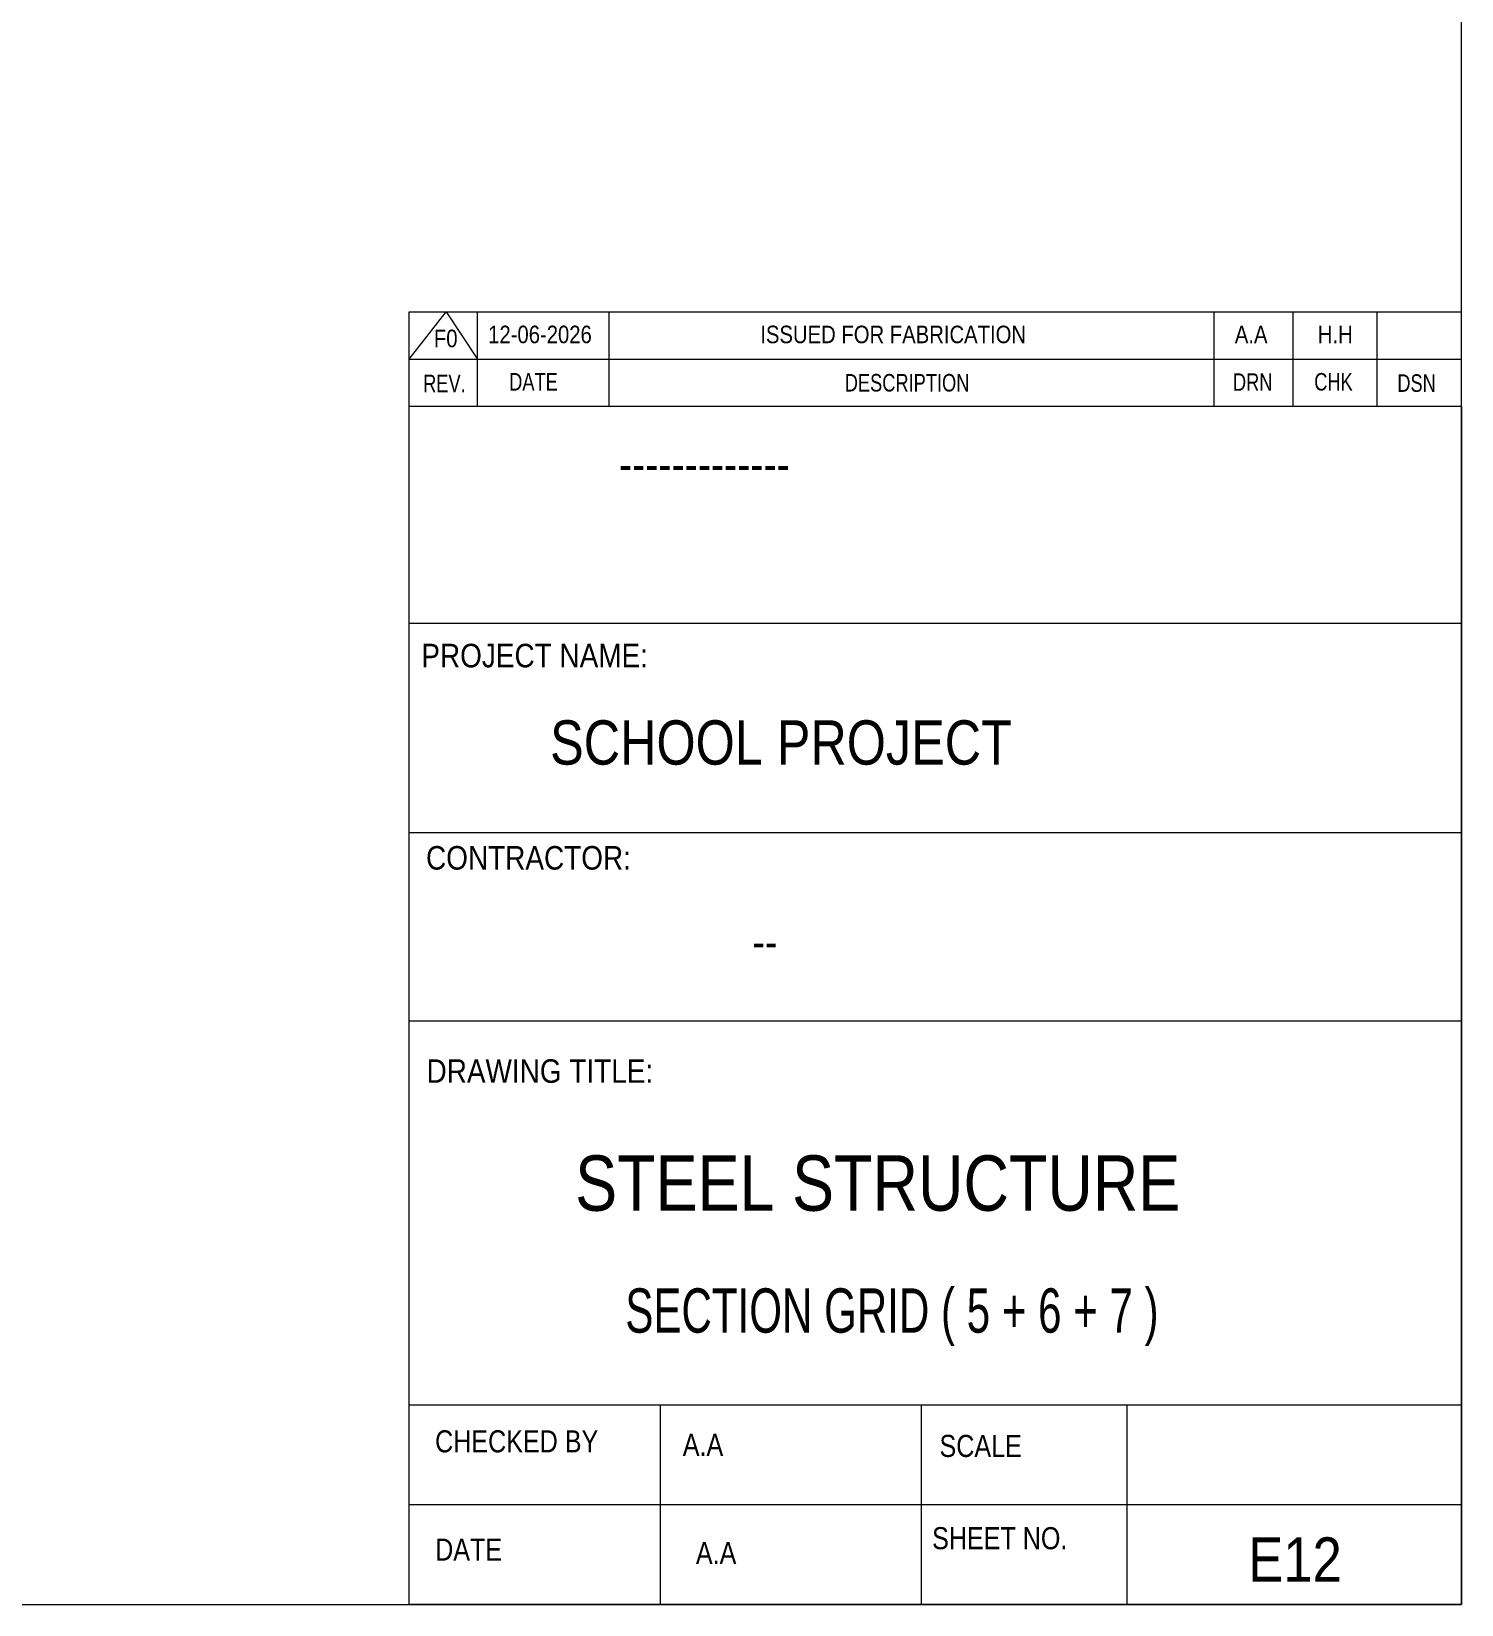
# Model space of a CAD drawing. Header units: millimetres. Extents: x -79 to 743, y -408 to 166.
# Drawn here: x 575.4 to 743.2, y -407.9 to -223.2 of the extents above; entities that cross this region are included whole.
import ezdxf

# ---------------------------------------------------------------- set-up
doc = ezdxf.new("R2010")
doc.units = ezdxf.units.MM
doc.linetypes.add('XKITLINE00', pattern=[0])
doc.layers.add('DrawingSheet', color=5, linetype='Continuous', lineweight=0)
doc.layers.add('OtherObjectType', color=7, linetype='Continuous', lineweight=0)
doc.styles.add('@ARIAL_UNICODE_MS_BOLD', font='ARIAL.TTF')
doc.styles.add('ARIAL', font='ARIAL.TTF')
doc.styles.add('ARIAL_NARROW', font='ARIALN.TTF')
doc.styles.add('COMIC_SANS_MS_BOLD', font='COMICBD.TTF')
doc.styles.add('SWIS721_EX_BT', font='ARIAL.TTF')
doc.styles.add('SWISSE', font='ARIAL.TTF')

# ---------------------------------------------------------------- blocks, each defined once
blk = doc.blocks.new('*A472')
at = {"layer": 'DrawingSheet', "color": 5, "linetype": 'XKITLINE00', "lineweight": 0}
for p, q in [((743.24, -407.9), (743.24, 166.1)), ((-76.76, -407.9), (743.24, -407.9))]:
    blk.add_line(p, q, dxfattribs=at)
blk = doc.blocks.new('*A473')
at = {"layer": 'OtherObjectType', "color": 7, "linetype": 'XKITLINE00', "lineweight": 0}
for p, q in [((619.74, -256.14), (743.24, -256.14)), ((619.74, -261.7), (624.07, -256.14)), ((619.74, -261.7), (619.74, -256.14)), ((624.07, -256.14), (627.77, -261.7)), ((627.77, -261.7), (627.77, -256.14)), ((643.21, -261.7), (643.21, -256.14)), ((714.22, -261.7), (714.22, -256.14)), ((723.48, -261.7), (723.48, -256.14)), ((733.36, -261.7), (733.36, -256.14)), ((743.24, -261.7), (743.24, -256.14)), ((619.74, -261.7), (743.24, -261.7)), ((619.74, -267.25), (619.74, -261.7)), ((623.45, -261.7), (743.24, -261.7)), ((627.77, -267.25), (627.77, -261.7)), ((643.21, -267.25), (643.21, -261.7)), ((714.22, -267.25), (714.22, -261.7)), ((723.48, -267.25), (723.48, -261.7)), ((733.36, -267.25), (733.36, -261.7)), ((743.24, -267.25), (743.24, -261.7))]:
    blk.add_line(p, q, dxfattribs=at)
at = {"layer": 'OtherObjectType', "color": 7, "style": 'ARIAL_NARROW'}
for s, height, width, p in [('F0', 2.058, 1.008832, (622.64, -260.31)), ('12-06-2026', 2.058, 1.008832, (629.01, -259.84)), ('ISSUED FOR FABRICATION', 2.0583, 1.008832, (660.95, -259.84)), ('A.A', 2.058, 1.008832, (716.64, -259.84)), ('H.H', 2.058, 1.008832, (726.38, -259.84)), ('REV.', 2.058, 0.907949, (621.38, -265.59)), ('DATE', 2.058, 0.907949, (631.48, -265.4)), ('DESCRIPTION', 2.0583, 0.907949, (670.86, -265.51)), ('DRN', 2.058, 0.907949, (716.42, -265.43)), ('CHK', 2.058, 0.907949, (725.96, -265.4)), ('DSN', 2.058, 0.907949, (735.71, -265.55))]:
    blk.add_text(s, height=height, dxfattribs=dict(at, width=width)).set_placement(p)
blk = doc.blocks.new('*A474')
at = {"layer": 'OtherObjectType', "color": 2, "linetype": 'XKITLINE00', "lineweight": 0}
for p, q in [((619.74, -267.25), (743.24, -267.25)), ((619.74, -407.9), (619.75, -267.26)), ((743.23, -267.27), (743.24, -407.9)), ((743.24, -292.76), (619.74, -292.76)), ((619.74, -317.27), (743.24, -317.27)), ((743.24, -339.41), (619.74, -339.41)), ((743.24, -384.5), (619.74, -384.5)), ((649.19, -384.5), (649.19, -407.9)), ((679.86, -407.9), (679.86, -384.5)), ((704, -407.9), (704, -384.5)), ((743.24, -396.2), (619.74, -396.2)), ((743.24, -407.9), (619.74, -407.9))]:
    blk.add_line(p, q, dxfattribs=at)
at = {"layer": 'OtherObjectType', "color": 4, "style": '@ARIAL_UNICODE_MS_BOLD', "width": 0.85}
blk.add_text('-------------', height=3.9, dxfattribs=at).set_placement((644.36, -276))
at = {"layer": 'OtherObjectType', "color": 3}
for s, height, style, width, p in [('PROJECT NAME:', 2.7618, 'SWIS721_EX_BT', 0.85, (621.17, -297.89)), ('CONTRACTOR:', 2.7618, 'SWISSE', 0.85, (621.72, -321.63)), ('DRAWING TITLE:', 2.7618, 'SWIS721_EX_BT', 0.85, (621.78, -346.66)), ('SECTION GRID ( 5 + 6 + 7 ) ', 5.2, 'ARIAL', 0.68, (645.11, -375.99)), ('E12', 5.2, 'ARIAL', 0.85, (718.21, -405.22))]:
    blk.add_text(s, height=height, dxfattribs=dict(at, style=style, width=width)).set_placement(p)
at = {"layer": 'OtherObjectType', "color": 7, "width": 0.85}
for s, height, p in [('SCHOOL PROJECT', 5.2, (636.28, -309.31)), ('STEEL STRUCTURE', 6.5, (639.22, -361.68)), ('CHECKED BY', 2.592, (622.78, -390.04)), ('A.A', 2.592, (651.85, -390.45)), ('SCALE', 2.592, (681.98, -390.58)), ('SHEET NO.', 2.592, (681.11, -401.41)), ('DATE', 2.592, (622.79, -402.75)), ('A.A', 2.592, (653.39, -403.15))]:
    blk.add_text(s, height=height, dxfattribs=at).set_placement(p)
at = {"layer": 'OtherObjectType', "color": 1, "style": 'COMIC_SANS_MS_BOLD', "width": 0.85}
blk.add_text('--', height=3.9, dxfattribs=at).set_placement((660.01, -332.05))

msp = doc.modelspace()

# ---------------------------------------------------------------- block references
at = {"lineweight": 0}
for name in ['*A472', '*A473', '*A474']:
    msp.add_blockref(name, (0, 0), dxfattribs=at)

doc.saveas('drawing.dxf')
